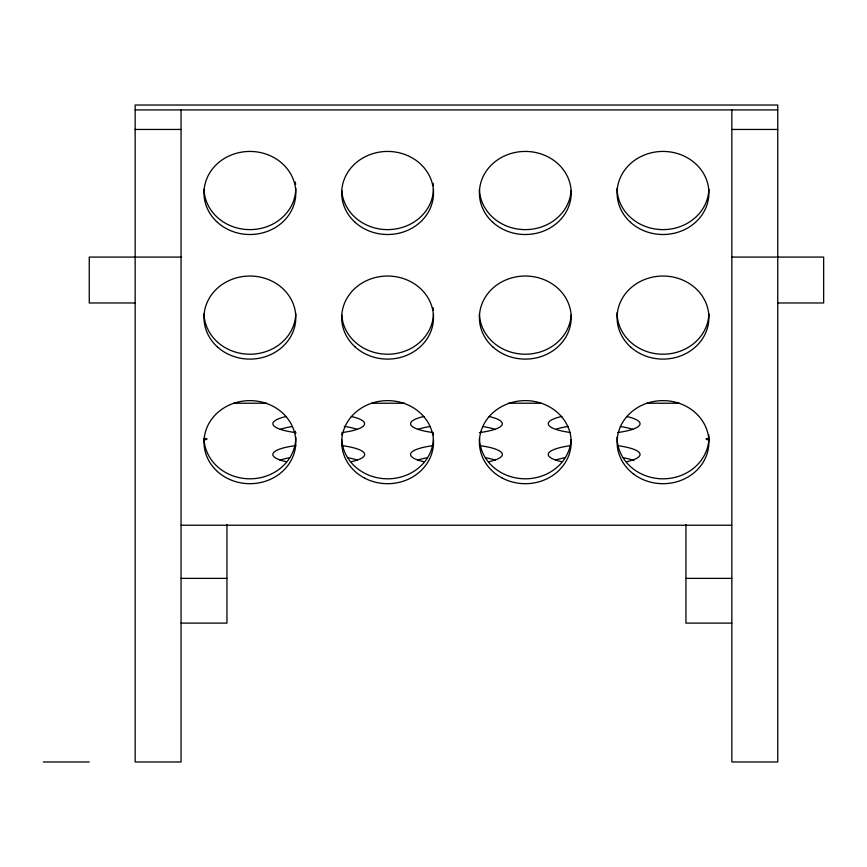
<?xml version="1.0" encoding="UTF-8"?>
<svg xmlns="http://www.w3.org/2000/svg" width="867" height="867" viewBox="0 0 867 867"><rect width="100%" height="100%" fill="white"/><g stroke="black" fill="none" stroke-linecap="round" stroke-linejoin="round"><path stroke-width="1.3" d="M135.154 109.914L777.753 109.914M135.154 129.454L181.051 129.454M731.846 129.454L777.753 129.454M181.051 257.076L89.247 257.076L89.247 302.973L135.154 302.973M731.846 257.076L823.65 257.076L823.65 302.973L777.753 302.973M233.83 403.231L266.31 403.231M371.867 403.231L404.347 403.231M508.55 403.231L541.03 403.231M646.587 403.231L679.067 403.231M181.149 525.229L731.748 525.229M181.051 578.376L226.948 578.376M685.949 578.376L731.846 578.376M181.051 623.113L226.948 623.113L226.948 524.622M731.846 623.113L685.949 623.113L685.949 524.622M43.35 761.974L89.247 761.974M731.846 109.914L731.846 761.974L777.753 761.974L777.753 105.026L135.154 105.026L135.154 761.974L181.051 761.974L181.051 109.914M571.125 439.677A45.897 41.529 0 0 1 524.633 478.801A45.897 41.529 0 0 1 479.418 438.474M295.799 437.282A45.897 41.529 0 0 1 250.563 478.801A45.897 41.529 0 0 1 204.016 438.474A2.872 0.639 0 0 1 206.964 439.081A2.872 0.639 0 0 1 204.168 439.742M295.311 431.257A45.897 41.529 0 0 1 295.625 433.663M433.424 439.677A45.897 41.529 0 0 1 387.603 478.812A45.897 41.529 0 0 1 341.782 439.677M341.782 434.876A45.897 41.529 0 0 1 342.01 432.46M433.186 432.46A45.897 41.529 0 0 1 433.424 434.876M708.881 189.288A45.897 41.529 0 0 1 662.334 229.614A45.897 41.529 0 0 1 617.098 188.085M571.125 190.491A45.897 41.529 0 0 1 524.633 229.614A45.897 41.529 0 0 1 479.418 189.288M433.478 189.288A45.897 41.529 0 0 1 388.264 229.614A45.897 41.529 0 0 1 341.782 190.491M433.186 183.273A45.897 41.529 0 0 1 433.424 185.69M295.799 188.085A45.897 41.529 0 0 1 250.563 229.614A45.897 41.529 0 0 1 204.016 189.288M295.311 182.07A45.897 41.529 0 0 1 295.625 184.476M295.777 313.876A45.897 41.529 0 0 1 249.902 354.213A45.897 41.529 0 0 1 204.016 313.876M433.478 313.876A45.897 41.529 0 0 1 388.264 354.213A45.897 41.529 0 0 1 341.782 315.089M433.186 307.861A45.897 41.529 0 0 1 433.424 310.278M571.125 315.089A45.897 41.529 0 0 1 524.633 354.213A45.897 41.529 0 0 1 479.418 313.876M708.881 313.876A45.897 41.529 0 0 1 662.334 354.213A45.897 41.529 0 0 1 617.098 312.684M708.838 435.071A45.897 41.529 0 0 1 664.111 478.801A45.897 41.529 0 0 1 617.098 437.076M708.968 439.742A2.872 0.639 0 0 1 706.031 439.114A2.872 0.639 0 0 1 708.827 438.464M351.211 416.485A45.897 10.252 0 0 1 342.974 432.427M295.799 432.6A45.897 10.252 0 0 1 286.294 416.485M479.397 445.595A45.897 10.252 0 0 1 488.901 461.721M423.996 461.721A45.897 10.252 0 0 1 433.5 445.595M341.696 445.595A45.897 10.252 0 0 1 351.211 461.721M286.294 461.721A45.897 10.252 0 0 1 295.799 445.595M626.852 416.539A45.897 10.252 0 0 1 617.727 432.525M570.529 432.514A45.897 10.252 0 0 1 561.935 416.431M488.901 416.485A45.897 10.252 0 0 1 479.397 432.6M432.221 432.427A45.897 10.252 0 0 1 423.996 416.485M618.377 445.768A45.897 10.252 0 0 1 626.603 461.721M561.697 461.721A45.897 10.252 0 0 1 569.922 445.768M556.419 429.078A45.897 10.252 0 0 1 568.037 426.488M620.284 426.488A45.897 10.252 0 0 1 632.737 429.36M417.731 429.414A45.897 10.252 0 0 1 429.718 426.586M483.179 426.586A45.897 10.252 0 0 1 495.165 429.414M280.03 429.414A45.897 10.252 0 0 1 292.016 426.586M344.242 426.391A45.897 10.252 0 0 1 357.464 429.414M555.433 460.149A45.897 10.252 0 0 1 565.024 457.733M623.275 457.733A45.897 10.252 0 0 1 633.896 460.529M417.731 460.149A45.897 10.252 0 0 1 427.323 457.733M485.574 457.733A45.897 10.252 0 0 1 495.165 460.149M280.03 460.149A45.897 10.252 0 0 1 289.621 457.733M347.873 457.733A45.897 10.252 0 0 1 357.464 460.149M502.351 478.129A45.897 41.529 0 0 0 571.201 442.159A45.897 41.529 0 0 0 502.351 406.2A45.897 41.529 0 0 0 502.351 478.129M217.444 471.529A45.897 41.529 0 0 0 294.238 452.91A45.897 41.529 0 0 0 238.024 402.05A45.897 41.529 0 0 0 217.444 471.529M364.649 478.129A45.897 41.529 0 0 0 433.5 442.159A45.897 41.529 0 0 0 364.649 406.2A45.897 41.529 0 0 0 364.649 478.129M633.311 473.837A45.897 41.529 0 0 0 708.166 449.583A45.897 41.529 0 0 0 647.53 403.068A45.897 41.529 0 0 0 633.311 473.837M630.547 346.941A45.897 41.529 0 0 0 707.331 328.322A45.897 41.529 0 0 0 651.117 277.451A45.897 41.529 0 0 0 630.547 346.941M492.846 346.941A45.897 41.529 0 0 0 569.641 328.322A45.897 41.529 0 0 0 513.416 277.451A45.897 41.529 0 0 0 492.846 346.941M355.145 346.941A45.897 41.529 0 0 0 431.939 328.322A45.897 41.529 0 0 0 375.725 277.451A45.897 41.529 0 0 0 355.145 346.941M217.444 346.941A45.897 41.529 0 0 0 294.238 328.322A45.897 41.529 0 0 0 238.024 277.451A45.897 41.529 0 0 0 217.444 346.941M630.547 222.342A45.897 41.529 0 0 0 707.331 203.723A45.897 41.529 0 0 0 651.117 152.852A45.897 41.529 0 0 0 630.547 222.342M492.846 222.342A45.897 41.529 0 0 0 569.641 203.723A45.897 41.529 0 0 0 513.416 152.852A45.897 41.529 0 0 0 492.846 222.342M355.145 222.342A45.897 41.529 0 0 0 431.939 203.723A45.897 41.529 0 0 0 375.725 152.852A45.897 41.529 0 0 0 355.145 222.342M217.444 222.342A45.897 41.529 0 0 0 294.238 203.723A45.897 41.529 0 0 0 238.024 152.852A45.897 41.529 0 0 0 217.444 222.342"/></g></svg>
